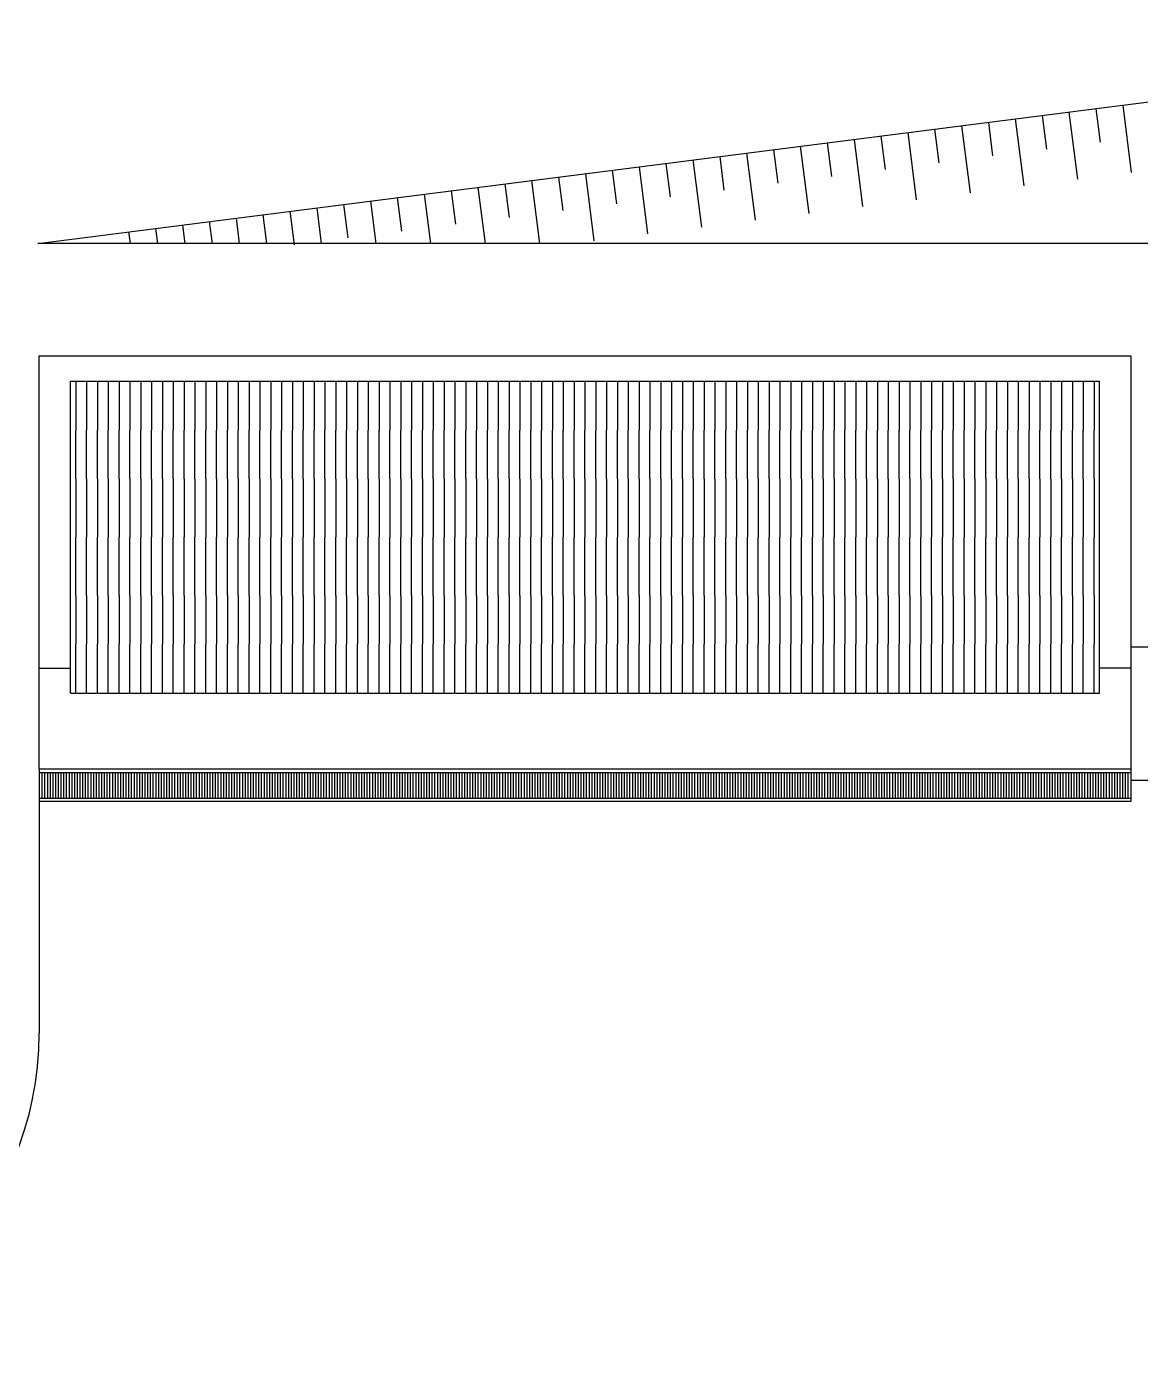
# Model space of a CAD drawing. Header units: millimetres. Extents: x 1887 to 2405, y 1100 to 1335.
# Drawn here: x 2020.23 to 2040.79, y 1186.24 to 1210.81 of the extents above; entities that cross this region are included whole.
import ezdxf

# ---------------------------------------------------------------- set-up
doc = ezdxf.new("R2010")
doc.units = ezdxf.units.MM
for name, color, linetype in [('AR-CALÇADA', 1, 'Continuous'), ('AR-COB-V1', 2, 'Continuous'), ('AR-COB-V2', 2, 'Continuous'), ('AR-COB-V3', 2, 'Continuous'), ('AR-COB-V4', 2, 'Continuous'), ('AR-PIS', 1, 'Continuous'), ('AR-TALUDE', 1, 'Continuous')]:
    doc.layers.add(name, color=color, linetype=linetype)

# ---------------------------------------------------------------- blocks, each defined once
blk = doc.blocks.new('TALUDE')
at = {"layer": 'AR-TALUDE', "color": 1, "ltscale": 3}
for p, q in [((0, 0), (31.436, 4)), ((23.601, 0), (0, 0))]:
    blk.add_line(p, q, dxfattribs=at)
at = {"layer": 'AR-TALUDE', "color": 1}
for p, q in [((19.532, 2.485), (19.611, 1.867)), ((20.028, 2.548), (20.185, 1.311)), ((17.548, 2.233), (17.627, 1.614)), ((18.044, 2.296), (18.201, 1.059)), ((18.54, 2.359), (18.619, 1.74)), ((19.036, 2.422), (19.193, 1.185)), ((15.564, 1.98), (15.643, 1.362)), ((16.06, 2.044), (16.217, 0.806)), ((16.556, 2.107), (16.635, 1.488)), ((17.052, 2.17), (17.209, 0.932)), ((13.58, 1.728), (13.659, 1.109)), ((14.076, 1.791), (14.233, 0.554)), ((14.572, 1.854), (14.651, 1.236)), ((15.068, 1.917), (15.225, 0.68)), ((11.596, 1.475), (11.675, 0.857)), ((12.092, 1.539), (12.249, 0.301)), ((12.588, 1.602), (12.667, 0.983)), ((13.084, 1.665), (13.241, 0.428)), ((10.108, 1.286), (10.265, 0.049)), ((10.604, 1.349), (10.683, 0.731)), ((11.1, 1.412), (11.257, 0.175)), ((8.124, 1.034), (8.255, 0)), ((8.62, 1.097), (8.699, 0.478)), ((9.116, 1.16), (9.263, 0)), ((9.612, 1.223), (9.691, 0.604)), ((6.14, 0.781), (6.239, 0)), ((6.636, 0.844), (6.715, 0.226)), ((6.636, 0.844), (6.715, 0.226)), ((7.132, 0.907), (7.247, 0)), ((7.628, 0.971), (7.707, 0.352)), ((4.156, 0.529), (4.223, 0)), ((4.652, 0.592), (4.731, -0.027)), ((5.148, 0.655), (5.231, 0)), ((5.644, 0.718), (5.723, 0.1)), ((2.172, 0.276), (2.207, 0)), ((2.668, 0.339), (2.711, 0)), ((3.164, 0.403), (3.215, 0)), ((3.66, 0.466), (3.719, 0)), ((1.676, 0.213), (1.703, 0)), ((1.676, 0.213), (1.703, 0))]:
    blk.add_line(p, q, dxfattribs=at)

msp = doc.modelspace()

# ---------------------------------------------------------------- linework, layer by layer
at = {"layer": 'AR-CALÇADA'}
for p, q in [((2040.61, 1199.368), (2044.018, 1199.368)), ((2020.46, 1196.908), (2020.46, 1192.239)), ((2040.61, 1196.908), (2042.036, 1196.908))]:
    msp.add_line(p, q, dxfattribs=at)
msp.add_arc((2014.46, 1192.239), 6, 270, 0, dxfattribs=at)
at = {"layer": 'AR-COB-V1'}
for p, q in [((2021.035, 1204.271), (2040.035, 1204.271)), ((2021.035, 1198.516), (2040.035, 1198.516))]:
    msp.add_line(p, q, dxfattribs=at)
at = {"layer": 'AR-COB-V2'}
for p, q in [((2021.035, 1198.516), (2021.035, 1204.271)), ((2021.135, 1204.271), (2021.135, 1203.371)), ((2021.335, 1204.271), (2021.335, 1203.371)), ((2021.535, 1204.271), (2021.535, 1203.371)), ((2021.735, 1204.271), (2021.735, 1203.371)), ((2021.935, 1204.271), (2021.935, 1203.371)), ((2022.135, 1204.271), (2022.135, 1203.371)), ((2022.335, 1204.271), (2022.335, 1203.371)), ((2022.535, 1204.271), (2022.535, 1203.371)), ((2022.735, 1204.271), (2022.735, 1203.371)), ((2022.935, 1204.271), (2022.935, 1203.371)), ((2023.135, 1204.271), (2023.135, 1203.371)), ((2023.335, 1204.271), (2023.335, 1203.371)), ((2023.535, 1204.271), (2023.535, 1203.371)), ((2023.735, 1204.271), (2023.735, 1203.371)), ((2023.935, 1204.271), (2023.935, 1203.371)), ((2024.135, 1204.271), (2024.135, 1203.371)), ((2024.335, 1204.271), (2024.335, 1203.371)), ((2024.535, 1204.271), (2024.535, 1203.371)), ((2024.735, 1204.271), (2024.735, 1203.371)), ((2024.935, 1204.271), (2024.935, 1203.371)), ((2025.135, 1204.271), (2025.135, 1203.371)), ((2025.335, 1204.271), (2025.335, 1203.371)), ((2025.535, 1204.271), (2025.535, 1203.371)), ((2025.735, 1204.271), (2025.735, 1203.371)), ((2025.935, 1204.271), (2025.935, 1203.371)), ((2026.135, 1204.271), (2026.135, 1203.371)), ((2026.335, 1204.271), (2026.335, 1203.371)), ((2026.535, 1204.271), (2026.535, 1203.371)), ((2026.735, 1204.271), (2026.735, 1203.371)), ((2026.935, 1204.271), (2026.935, 1203.371)), ((2027.135, 1204.271), (2027.135, 1203.371)), ((2027.335, 1204.271), (2027.335, 1203.371)), ((2027.535, 1204.271), (2027.535, 1203.371)), ((2027.735, 1204.271), (2027.735, 1203.371)), ((2027.935, 1204.271), (2027.935, 1203.371)), ((2028.135, 1204.271), (2028.135, 1203.371)), ((2028.335, 1204.271), (2028.335, 1203.371)), ((2028.535, 1204.271), (2028.535, 1203.371)), ((2028.735, 1204.271), (2028.735, 1203.371)), ((2028.935, 1204.271), (2028.935, 1203.371)), ((2029.135, 1204.271), (2029.135, 1203.371)), ((2029.335, 1204.271), (2029.335, 1203.371)), ((2029.535, 1204.271), (2029.535, 1203.371)), ((2029.735, 1204.271), (2029.735, 1203.371)), ((2029.935, 1204.271), (2029.935, 1203.371)), ((2030.135, 1204.271), (2030.135, 1203.371)), ((2030.335, 1204.271), (2030.335, 1203.371)), ((2030.535, 1204.271), (2030.535, 1203.371)), ((2030.535, 1204.271), (2030.535, 1203.371)), ((2030.735, 1204.271), (2030.735, 1203.371)), ((2030.935, 1204.271), (2030.935, 1203.371)), ((2031.135, 1204.271), (2031.135, 1203.371)), ((2031.335, 1204.271), (2031.335, 1203.371)), ((2031.535, 1204.271), (2031.535, 1203.371)), ((2031.735, 1204.271), (2031.735, 1203.371)), ((2031.935, 1204.271), (2031.935, 1203.371)), ((2032.135, 1204.271), (2032.135, 1203.371)), ((2032.335, 1204.271), (2032.335, 1203.371)), ((2032.535, 1204.271), (2032.535, 1203.371)), ((2032.735, 1204.271), (2032.735, 1203.371)), ((2032.935, 1204.271), (2032.935, 1203.371)), ((2033.135, 1204.271), (2033.135, 1203.371)), ((2033.335, 1204.271), (2033.335, 1203.371)), ((2033.535, 1204.271), (2033.535, 1203.371)), ((2033.735, 1204.271), (2033.735, 1203.371)), ((2033.935, 1204.271), (2033.935, 1203.371)), ((2034.135, 1204.271), (2034.135, 1203.371)), ((2034.335, 1204.271), (2034.335, 1203.371)), ((2034.535, 1204.271), (2034.535, 1203.371)), ((2034.735, 1204.271), (2034.735, 1203.371)), ((2034.935, 1204.271), (2034.935, 1203.371)), ((2035.135, 1204.271), (2035.135, 1203.371)), ((2035.335, 1204.271), (2035.335, 1203.371)), ((2035.535, 1204.271), (2035.535, 1203.371)), ((2035.735, 1204.271), (2035.735, 1203.371)), ((2035.935, 1204.271), (2035.935, 1203.371)), ((2036.135, 1204.271), (2036.135, 1203.371)), ((2036.335, 1204.271), (2036.335, 1203.371)), ((2036.535, 1204.271), (2036.535, 1203.371)), ((2036.735, 1204.271), (2036.735, 1203.371)), ((2036.935, 1204.271), (2036.935, 1203.371)), ((2037.135, 1204.271), (2037.135, 1203.371)), ((2037.335, 1204.271), (2037.335, 1203.371)), ((2037.535, 1204.271), (2037.535, 1203.371)), ((2037.735, 1204.271), (2037.735, 1203.371)), ((2037.935, 1204.271), (2037.935, 1203.371)), ((2038.135, 1204.271), (2038.135, 1203.371)), ((2038.335, 1204.271), (2038.335, 1203.371)), ((2038.535, 1204.271), (2038.535, 1203.371)), ((2038.735, 1204.271), (2038.735, 1203.371)), ((2038.935, 1204.271), (2038.935, 1203.371)), ((2039.135, 1204.271), (2039.135, 1203.371)), ((2039.335, 1204.271), (2039.335, 1203.371)), ((2039.535, 1204.271), (2039.535, 1203.371)), ((2039.735, 1204.271), (2039.735, 1203.371)), ((2039.935, 1204.271), (2039.935, 1203.371)), ((2040.035, 1198.516), (2040.035, 1204.271)), ((2021.135, 1198.516), (2021.135, 1199.416)), ((2021.335, 1198.516), (2021.335, 1199.416)), ((2021.535, 1198.516), (2021.535, 1199.416)), ((2021.735, 1198.516), (2021.735, 1199.416)), ((2021.935, 1198.516), (2021.935, 1199.416)), ((2022.135, 1198.516), (2022.135, 1199.416)), ((2022.335, 1198.516), (2022.335, 1199.416)), ((2022.535, 1198.516), (2022.535, 1199.416)), ((2022.735, 1198.516), (2022.735, 1199.416)), ((2022.935, 1198.516), (2022.935, 1199.416)), ((2023.135, 1198.516), (2023.135, 1199.416)), ((2023.335, 1198.516), (2023.335, 1199.416)), ((2023.535, 1198.516), (2023.535, 1199.416)), ((2023.735, 1198.516), (2023.735, 1199.416)), ((2023.935, 1198.516), (2023.935, 1199.416)), ((2024.135, 1198.516), (2024.135, 1199.416)), ((2024.335, 1198.516), (2024.335, 1199.416)), ((2024.535, 1198.516), (2024.535, 1199.416)), ((2024.735, 1198.516), (2024.735, 1199.416)), ((2024.935, 1198.516), (2024.935, 1199.416)), ((2025.135, 1198.516), (2025.135, 1199.416)), ((2025.335, 1198.516), (2025.335, 1199.416)), ((2025.535, 1198.516), (2025.535, 1199.416)), ((2025.735, 1198.516), (2025.735, 1199.416)), ((2025.935, 1198.516), (2025.935, 1199.416)), ((2026.135, 1198.516), (2026.135, 1199.416)), ((2026.335, 1198.516), (2026.335, 1199.416)), ((2026.535, 1198.516), (2026.535, 1199.416)), ((2026.735, 1198.516), (2026.735, 1199.416)), ((2026.935, 1198.516), (2026.935, 1199.416)), ((2027.135, 1198.516), (2027.135, 1199.416)), ((2027.335, 1198.516), (2027.335, 1199.416)), ((2027.535, 1198.516), (2027.535, 1199.416)), ((2027.735, 1198.516), (2027.735, 1199.416)), ((2027.935, 1198.516), (2027.935, 1199.416)), ((2028.135, 1198.516), (2028.135, 1199.416)), ((2028.335, 1198.516), (2028.335, 1199.416)), ((2028.535, 1198.516), (2028.535, 1199.416)), ((2028.735, 1198.516), (2028.735, 1199.416)), ((2028.935, 1198.516), (2028.935, 1199.416)), ((2029.135, 1198.516), (2029.135, 1199.416)), ((2029.335, 1198.516), (2029.335, 1199.416)), ((2029.535, 1198.516), (2029.535, 1199.416)), ((2029.735, 1198.516), (2029.735, 1199.416)), ((2029.935, 1198.516), (2029.935, 1199.416)), ((2030.135, 1198.516), (2030.135, 1199.416)), ((2030.335, 1198.516), (2030.335, 1199.416)), ((2030.535, 1198.516), (2030.535, 1199.416)), ((2030.535, 1198.516), (2030.535, 1199.416)), ((2030.735, 1198.516), (2030.735, 1199.416)), ((2030.935, 1198.516), (2030.935, 1199.416)), ((2031.135, 1198.516), (2031.135, 1199.416)), ((2031.335, 1198.516), (2031.335, 1199.416)), ((2031.535, 1198.516), (2031.535, 1199.416)), ((2031.735, 1198.516), (2031.735, 1199.416)), ((2031.935, 1198.516), (2031.935, 1199.416)), ((2032.135, 1198.516), (2032.135, 1199.416)), ((2032.335, 1198.516), (2032.335, 1199.416)), ((2032.535, 1198.516), (2032.535, 1199.416)), ((2032.735, 1198.516), (2032.735, 1199.416)), ((2032.935, 1198.516), (2032.935, 1199.416)), ((2033.135, 1198.516), (2033.135, 1199.416)), ((2033.335, 1198.516), (2033.335, 1199.416)), ((2033.535, 1198.516), (2033.535, 1199.416)), ((2033.735, 1198.516), (2033.735, 1199.416)), ((2033.935, 1198.516), (2033.935, 1199.416)), ((2034.135, 1198.516), (2034.135, 1199.416)), ((2034.335, 1198.516), (2034.335, 1199.416)), ((2034.535, 1198.516), (2034.535, 1199.416)), ((2034.735, 1198.516), (2034.735, 1199.416)), ((2034.935, 1198.516), (2034.935, 1199.416)), ((2035.135, 1198.516), (2035.135, 1199.416)), ((2035.335, 1198.516), (2035.335, 1199.416)), ((2035.535, 1198.516), (2035.535, 1199.416)), ((2035.735, 1198.516), (2035.735, 1199.416)), ((2035.935, 1198.516), (2035.935, 1199.416)), ((2036.135, 1198.516), (2036.135, 1199.416)), ((2036.335, 1198.516), (2036.335, 1199.416)), ((2036.535, 1198.516), (2036.535, 1199.416)), ((2036.735, 1198.516), (2036.735, 1199.416)), ((2036.935, 1198.516), (2036.935, 1199.416)), ((2037.135, 1198.516), (2037.135, 1199.416)), ((2037.335, 1198.516), (2037.335, 1199.416)), ((2037.535, 1198.516), (2037.535, 1199.416)), ((2037.735, 1198.516), (2037.735, 1199.416)), ((2037.935, 1198.516), (2037.935, 1199.416)), ((2038.135, 1198.516), (2038.135, 1199.416)), ((2038.335, 1198.516), (2038.335, 1199.416)), ((2038.535, 1198.516), (2038.535, 1199.416)), ((2038.735, 1198.516), (2038.735, 1199.416)), ((2038.935, 1198.516), (2038.935, 1199.416)), ((2039.135, 1198.516), (2039.135, 1199.416)), ((2039.335, 1198.516), (2039.335, 1199.416)), ((2039.535, 1198.516), (2039.535, 1199.416)), ((2039.735, 1198.516), (2039.735, 1199.416)), ((2039.935, 1198.516), (2039.935, 1199.416))]:
    msp.add_line(p, q, dxfattribs=at)
at = {"layer": 'AR-COB-V3'}
for p, q in [((2021.135, 1202.471), (2021.135, 1203.371)), ((2021.335, 1202.471), (2021.335, 1203.371)), ((2021.535, 1202.471), (2021.535, 1203.371)), ((2021.735, 1202.471), (2021.735, 1203.371)), ((2021.935, 1202.471), (2021.935, 1203.371)), ((2022.135, 1202.471), (2022.135, 1203.371)), ((2022.335, 1202.471), (2022.335, 1203.371)), ((2022.535, 1202.471), (2022.535, 1203.371)), ((2022.735, 1202.471), (2022.735, 1203.371)), ((2022.935, 1202.471), (2022.935, 1203.371)), ((2023.135, 1202.471), (2023.135, 1203.371)), ((2023.335, 1202.471), (2023.335, 1203.371)), ((2023.535, 1202.471), (2023.535, 1203.371)), ((2023.735, 1202.471), (2023.735, 1203.371)), ((2023.935, 1202.471), (2023.935, 1203.371)), ((2024.135, 1202.471), (2024.135, 1203.371)), ((2024.335, 1202.471), (2024.335, 1203.371)), ((2024.535, 1202.471), (2024.535, 1203.371)), ((2024.735, 1202.471), (2024.735, 1203.371)), ((2024.935, 1202.471), (2024.935, 1203.371)), ((2025.135, 1202.471), (2025.135, 1203.371)), ((2025.335, 1202.471), (2025.335, 1203.371)), ((2025.535, 1202.471), (2025.535, 1203.371)), ((2025.735, 1202.471), (2025.735, 1203.371)), ((2025.935, 1202.471), (2025.935, 1203.371)), ((2026.135, 1202.471), (2026.135, 1203.371)), ((2026.335, 1202.471), (2026.335, 1203.371)), ((2026.535, 1202.471), (2026.535, 1203.371)), ((2026.735, 1202.471), (2026.735, 1203.371)), ((2026.935, 1202.471), (2026.935, 1203.371)), ((2027.135, 1202.471), (2027.135, 1203.371)), ((2027.335, 1202.471), (2027.335, 1203.371)), ((2027.535, 1202.471), (2027.535, 1203.371)), ((2027.735, 1202.471), (2027.735, 1203.371)), ((2027.935, 1202.471), (2027.935, 1203.371)), ((2028.135, 1202.471), (2028.135, 1203.371)), ((2028.335, 1202.471), (2028.335, 1203.371)), ((2028.535, 1202.471), (2028.535, 1203.371)), ((2028.735, 1202.471), (2028.735, 1203.371)), ((2028.935, 1202.471), (2028.935, 1203.371)), ((2029.135, 1202.471), (2029.135, 1203.371)), ((2029.335, 1202.471), (2029.335, 1203.371)), ((2029.535, 1202.471), (2029.535, 1203.371)), ((2029.735, 1202.471), (2029.735, 1203.371)), ((2029.935, 1202.471), (2029.935, 1203.371)), ((2030.135, 1202.471), (2030.135, 1203.371)), ((2030.335, 1202.471), (2030.335, 1203.371)), ((2030.535, 1202.471), (2030.535, 1203.371)), ((2030.535, 1202.471), (2030.535, 1203.371)), ((2030.735, 1202.471), (2030.735, 1203.371)), ((2030.935, 1202.471), (2030.935, 1203.371)), ((2031.135, 1202.471), (2031.135, 1203.371)), ((2031.335, 1202.471), (2031.335, 1203.371)), ((2031.535, 1202.471), (2031.535, 1203.371)), ((2031.735, 1202.471), (2031.735, 1203.371)), ((2031.935, 1202.471), (2031.935, 1203.371)), ((2032.135, 1202.471), (2032.135, 1203.371)), ((2032.335, 1202.471), (2032.335, 1203.371)), ((2032.535, 1202.471), (2032.535, 1203.371)), ((2032.735, 1202.471), (2032.735, 1203.371)), ((2032.935, 1202.471), (2032.935, 1203.371)), ((2033.135, 1202.471), (2033.135, 1203.371)), ((2033.335, 1202.471), (2033.335, 1203.371)), ((2033.535, 1202.471), (2033.535, 1203.371)), ((2033.735, 1202.471), (2033.735, 1203.371)), ((2033.935, 1202.471), (2033.935, 1203.371)), ((2034.135, 1202.471), (2034.135, 1203.371)), ((2034.335, 1202.471), (2034.335, 1203.371)), ((2034.535, 1202.471), (2034.535, 1203.371)), ((2034.735, 1202.471), (2034.735, 1203.371)), ((2034.935, 1202.471), (2034.935, 1203.371)), ((2035.135, 1202.471), (2035.135, 1203.371)), ((2035.335, 1202.471), (2035.335, 1203.371)), ((2035.535, 1202.471), (2035.535, 1203.371)), ((2035.735, 1202.471), (2035.735, 1203.371)), ((2035.935, 1202.471), (2035.935, 1203.371)), ((2036.135, 1202.471), (2036.135, 1203.371)), ((2036.335, 1202.471), (2036.335, 1203.371)), ((2036.535, 1202.471), (2036.535, 1203.371)), ((2036.735, 1202.471), (2036.735, 1203.371)), ((2036.935, 1202.471), (2036.935, 1203.371)), ((2037.135, 1202.471), (2037.135, 1203.371)), ((2037.335, 1202.471), (2037.335, 1203.371)), ((2037.535, 1202.471), (2037.535, 1203.371)), ((2037.735, 1202.471), (2037.735, 1203.371)), ((2037.935, 1202.471), (2037.935, 1203.371)), ((2038.135, 1202.471), (2038.135, 1203.371)), ((2038.335, 1202.471), (2038.335, 1203.371)), ((2038.535, 1202.471), (2038.535, 1203.371)), ((2038.735, 1202.471), (2038.735, 1203.371)), ((2038.935, 1202.471), (2038.935, 1203.371)), ((2039.135, 1202.471), (2039.135, 1203.371)), ((2039.335, 1202.471), (2039.335, 1203.371)), ((2039.535, 1202.471), (2039.535, 1203.371)), ((2039.735, 1202.471), (2039.735, 1203.371)), ((2039.935, 1202.471), (2039.935, 1203.371)), ((2021.135, 1200.316), (2021.135, 1199.416)), ((2021.335, 1200.316), (2021.335, 1199.416)), ((2021.535, 1200.316), (2021.535, 1199.416)), ((2021.735, 1200.316), (2021.735, 1199.416)), ((2021.935, 1200.316), (2021.935, 1199.416)), ((2022.135, 1200.316), (2022.135, 1199.416)), ((2022.335, 1200.316), (2022.335, 1199.416)), ((2022.535, 1200.316), (2022.535, 1199.416)), ((2022.735, 1200.316), (2022.735, 1199.416)), ((2022.935, 1200.316), (2022.935, 1199.416)), ((2023.135, 1200.316), (2023.135, 1199.416)), ((2023.335, 1200.316), (2023.335, 1199.416)), ((2023.535, 1200.316), (2023.535, 1199.416)), ((2023.735, 1200.316), (2023.735, 1199.416)), ((2023.935, 1200.316), (2023.935, 1199.416)), ((2024.135, 1200.316), (2024.135, 1199.416)), ((2024.335, 1200.316), (2024.335, 1199.416)), ((2024.535, 1200.316), (2024.535, 1199.416)), ((2024.735, 1200.316), (2024.735, 1199.416)), ((2024.935, 1200.316), (2024.935, 1199.416)), ((2025.135, 1200.316), (2025.135, 1199.416)), ((2025.335, 1200.316), (2025.335, 1199.416)), ((2025.535, 1200.316), (2025.535, 1199.416)), ((2025.735, 1200.316), (2025.735, 1199.416)), ((2025.935, 1200.316), (2025.935, 1199.416)), ((2026.135, 1200.316), (2026.135, 1199.416)), ((2026.335, 1200.316), (2026.335, 1199.416)), ((2026.535, 1200.316), (2026.535, 1199.416)), ((2026.735, 1200.316), (2026.735, 1199.416)), ((2026.935, 1200.316), (2026.935, 1199.416)), ((2027.135, 1200.316), (2027.135, 1199.416)), ((2027.335, 1200.316), (2027.335, 1199.416)), ((2027.535, 1200.316), (2027.535, 1199.416)), ((2027.735, 1200.316), (2027.735, 1199.416)), ((2027.935, 1200.316), (2027.935, 1199.416)), ((2028.135, 1200.316), (2028.135, 1199.416)), ((2028.335, 1200.316), (2028.335, 1199.416)), ((2028.535, 1200.316), (2028.535, 1199.416)), ((2028.735, 1200.316), (2028.735, 1199.416)), ((2028.935, 1200.316), (2028.935, 1199.416)), ((2029.135, 1200.316), (2029.135, 1199.416)), ((2029.335, 1200.316), (2029.335, 1199.416)), ((2029.535, 1200.316), (2029.535, 1199.416)), ((2029.735, 1200.316), (2029.735, 1199.416)), ((2029.935, 1200.316), (2029.935, 1199.416)), ((2030.135, 1200.316), (2030.135, 1199.416)), ((2030.335, 1200.316), (2030.335, 1199.416)), ((2030.535, 1200.316), (2030.535, 1199.416)), ((2030.535, 1200.316), (2030.535, 1199.416)), ((2030.735, 1200.316), (2030.735, 1199.416)), ((2030.935, 1200.316), (2030.935, 1199.416)), ((2031.135, 1200.316), (2031.135, 1199.416)), ((2031.335, 1200.316), (2031.335, 1199.416)), ((2031.535, 1200.316), (2031.535, 1199.416)), ((2031.735, 1200.316), (2031.735, 1199.416)), ((2031.935, 1200.316), (2031.935, 1199.416)), ((2032.135, 1200.316), (2032.135, 1199.416)), ((2032.335, 1200.316), (2032.335, 1199.416)), ((2032.535, 1200.316), (2032.535, 1199.416)), ((2032.735, 1200.316), (2032.735, 1199.416)), ((2032.935, 1200.316), (2032.935, 1199.416)), ((2033.135, 1200.316), (2033.135, 1199.416)), ((2033.335, 1200.316), (2033.335, 1199.416)), ((2033.535, 1200.316), (2033.535, 1199.416)), ((2033.735, 1200.316), (2033.735, 1199.416)), ((2033.935, 1200.316), (2033.935, 1199.416)), ((2034.135, 1200.316), (2034.135, 1199.416)), ((2034.335, 1200.316), (2034.335, 1199.416)), ((2034.535, 1200.316), (2034.535, 1199.416)), ((2034.735, 1200.316), (2034.735, 1199.416)), ((2034.935, 1200.316), (2034.935, 1199.416)), ((2035.135, 1200.316), (2035.135, 1199.416)), ((2035.335, 1200.316), (2035.335, 1199.416)), ((2035.535, 1200.316), (2035.535, 1199.416)), ((2035.735, 1200.316), (2035.735, 1199.416)), ((2035.935, 1200.316), (2035.935, 1199.416)), ((2036.135, 1200.316), (2036.135, 1199.416)), ((2036.335, 1200.316), (2036.335, 1199.416)), ((2036.535, 1200.316), (2036.535, 1199.416)), ((2036.735, 1200.316), (2036.735, 1199.416)), ((2036.935, 1200.316), (2036.935, 1199.416)), ((2037.135, 1200.316), (2037.135, 1199.416)), ((2037.335, 1200.316), (2037.335, 1199.416)), ((2037.535, 1200.316), (2037.535, 1199.416)), ((2037.735, 1200.316), (2037.735, 1199.416)), ((2037.935, 1200.316), (2037.935, 1199.416)), ((2038.135, 1200.316), (2038.135, 1199.416)), ((2038.335, 1200.316), (2038.335, 1199.416)), ((2038.535, 1200.316), (2038.535, 1199.416)), ((2038.735, 1200.316), (2038.735, 1199.416)), ((2038.935, 1200.316), (2038.935, 1199.416)), ((2039.135, 1200.316), (2039.135, 1199.416)), ((2039.335, 1200.316), (2039.335, 1199.416)), ((2039.535, 1200.316), (2039.535, 1199.416)), ((2039.735, 1200.316), (2039.735, 1199.416)), ((2039.935, 1200.316), (2039.935, 1199.416))]:
    msp.add_line(p, q, dxfattribs=at)
at = {"layer": 'AR-COB-V4'}
for p, q in [((2021.135, 1202.471), (2021.135, 1201.393)), ((2021.335, 1202.471), (2021.335, 1201.393)), ((2021.535, 1202.471), (2021.535, 1201.393)), ((2021.735, 1202.471), (2021.735, 1201.393)), ((2021.935, 1202.471), (2021.935, 1201.393)), ((2022.135, 1202.471), (2022.135, 1201.393)), ((2022.335, 1202.471), (2022.335, 1201.393)), ((2022.535, 1202.471), (2022.535, 1201.393)), ((2022.735, 1202.471), (2022.735, 1201.393)), ((2022.935, 1202.471), (2022.935, 1201.393)), ((2023.135, 1202.471), (2023.135, 1201.393)), ((2023.335, 1202.471), (2023.335, 1201.393)), ((2023.535, 1202.471), (2023.535, 1201.393)), ((2023.735, 1202.471), (2023.735, 1201.393)), ((2023.935, 1202.471), (2023.935, 1201.393)), ((2024.135, 1202.471), (2024.135, 1201.393)), ((2024.335, 1202.471), (2024.335, 1201.393)), ((2024.535, 1202.471), (2024.535, 1201.393)), ((2024.735, 1202.471), (2024.735, 1201.393)), ((2024.935, 1202.471), (2024.935, 1201.393)), ((2025.135, 1202.471), (2025.135, 1201.393)), ((2025.335, 1202.471), (2025.335, 1201.393)), ((2025.535, 1202.471), (2025.535, 1201.393)), ((2025.735, 1202.471), (2025.735, 1201.393)), ((2025.935, 1202.471), (2025.935, 1201.393)), ((2026.135, 1202.471), (2026.135, 1201.393)), ((2026.335, 1202.471), (2026.335, 1201.393)), ((2026.535, 1202.471), (2026.535, 1201.393)), ((2026.735, 1202.471), (2026.735, 1201.393)), ((2026.935, 1202.471), (2026.935, 1201.393)), ((2027.135, 1202.471), (2027.135, 1201.393)), ((2027.335, 1202.471), (2027.335, 1201.393)), ((2027.535, 1202.471), (2027.535, 1201.393)), ((2027.735, 1202.471), (2027.735, 1201.393)), ((2027.935, 1202.471), (2027.935, 1201.393)), ((2028.135, 1202.471), (2028.135, 1201.393)), ((2028.335, 1202.471), (2028.335, 1201.393)), ((2028.535, 1202.471), (2028.535, 1201.393)), ((2028.735, 1202.471), (2028.735, 1201.393)), ((2028.935, 1202.471), (2028.935, 1201.393)), ((2029.135, 1202.471), (2029.135, 1201.393)), ((2029.335, 1202.471), (2029.335, 1201.393)), ((2029.535, 1202.471), (2029.535, 1201.393)), ((2029.735, 1202.471), (2029.735, 1201.393)), ((2029.935, 1202.471), (2029.935, 1201.393)), ((2030.135, 1202.471), (2030.135, 1201.393)), ((2030.335, 1202.471), (2030.335, 1201.393)), ((2030.535, 1202.471), (2030.535, 1201.393)), ((2030.535, 1202.471), (2030.535, 1201.393)), ((2030.735, 1202.471), (2030.735, 1201.393)), ((2030.935, 1202.471), (2030.935, 1201.393)), ((2031.135, 1202.471), (2031.135, 1201.393)), ((2031.335, 1202.471), (2031.335, 1201.393)), ((2031.535, 1202.471), (2031.535, 1201.393)), ((2031.735, 1202.471), (2031.735, 1201.393)), ((2031.935, 1202.471), (2031.935, 1201.393)), ((2032.135, 1202.471), (2032.135, 1201.393)), ((2032.335, 1202.471), (2032.335, 1201.393)), ((2032.535, 1202.471), (2032.535, 1201.393)), ((2032.735, 1202.471), (2032.735, 1201.393)), ((2032.935, 1202.471), (2032.935, 1201.393)), ((2033.135, 1202.471), (2033.135, 1201.393)), ((2033.335, 1202.471), (2033.335, 1201.393)), ((2033.535, 1202.471), (2033.535, 1201.393)), ((2033.735, 1202.471), (2033.735, 1201.393)), ((2033.935, 1202.471), (2033.935, 1201.393)), ((2034.135, 1202.471), (2034.135, 1201.393)), ((2034.335, 1202.471), (2034.335, 1201.393)), ((2034.535, 1202.471), (2034.535, 1201.393)), ((2034.735, 1202.471), (2034.735, 1201.393)), ((2034.935, 1202.471), (2034.935, 1201.393)), ((2035.135, 1202.471), (2035.135, 1201.393)), ((2035.335, 1202.471), (2035.335, 1201.393)), ((2035.535, 1202.471), (2035.535, 1201.393)), ((2035.735, 1202.471), (2035.735, 1201.393)), ((2035.935, 1202.471), (2035.935, 1201.393)), ((2036.135, 1202.471), (2036.135, 1201.393)), ((2036.335, 1202.471), (2036.335, 1201.393)), ((2036.535, 1202.471), (2036.535, 1201.393)), ((2036.735, 1202.471), (2036.735, 1201.393)), ((2036.935, 1202.471), (2036.935, 1201.393)), ((2037.135, 1202.471), (2037.135, 1201.393)), ((2037.335, 1202.471), (2037.335, 1201.393)), ((2037.535, 1202.471), (2037.535, 1201.393)), ((2037.735, 1202.471), (2037.735, 1201.393)), ((2037.935, 1202.471), (2037.935, 1201.393)), ((2038.135, 1202.471), (2038.135, 1201.393)), ((2038.335, 1202.471), (2038.335, 1201.393)), ((2038.535, 1202.471), (2038.535, 1201.393)), ((2038.735, 1202.471), (2038.735, 1201.393)), ((2038.935, 1202.471), (2038.935, 1201.393)), ((2039.135, 1202.471), (2039.135, 1201.393)), ((2039.335, 1202.471), (2039.335, 1201.393)), ((2039.535, 1202.471), (2039.535, 1201.393)), ((2039.735, 1202.471), (2039.735, 1201.393)), ((2039.935, 1202.471), (2039.935, 1201.393)), ((2021.135, 1200.316), (2021.135, 1201.393)), ((2021.335, 1200.316), (2021.335, 1201.393)), ((2021.535, 1200.316), (2021.535, 1201.393)), ((2021.735, 1200.316), (2021.735, 1201.393)), ((2021.935, 1200.316), (2021.935, 1201.393)), ((2022.135, 1200.316), (2022.135, 1201.393)), ((2022.335, 1200.316), (2022.335, 1201.393)), ((2022.535, 1200.316), (2022.535, 1201.393)), ((2022.735, 1200.316), (2022.735, 1201.393)), ((2022.935, 1200.316), (2022.935, 1201.393)), ((2023.135, 1200.316), (2023.135, 1201.393)), ((2023.335, 1200.316), (2023.335, 1201.393)), ((2023.535, 1200.316), (2023.535, 1201.393)), ((2023.735, 1200.316), (2023.735, 1201.393)), ((2023.935, 1200.316), (2023.935, 1201.393)), ((2024.135, 1200.316), (2024.135, 1201.393)), ((2024.335, 1200.316), (2024.335, 1201.393)), ((2024.535, 1200.316), (2024.535, 1201.393)), ((2024.735, 1200.316), (2024.735, 1201.393)), ((2024.935, 1200.316), (2024.935, 1201.393)), ((2025.135, 1200.316), (2025.135, 1201.393)), ((2025.335, 1200.316), (2025.335, 1201.393)), ((2025.535, 1200.316), (2025.535, 1201.393)), ((2025.735, 1200.316), (2025.735, 1201.393)), ((2025.935, 1200.316), (2025.935, 1201.393)), ((2026.135, 1200.316), (2026.135, 1201.393)), ((2026.335, 1200.316), (2026.335, 1201.393)), ((2026.535, 1200.316), (2026.535, 1201.393)), ((2026.735, 1200.316), (2026.735, 1201.393)), ((2026.935, 1200.316), (2026.935, 1201.393)), ((2027.135, 1200.316), (2027.135, 1201.393)), ((2027.335, 1200.316), (2027.335, 1201.393)), ((2027.535, 1200.316), (2027.535, 1201.393)), ((2027.735, 1200.316), (2027.735, 1201.393)), ((2027.935, 1200.316), (2027.935, 1201.393)), ((2028.135, 1200.316), (2028.135, 1201.393)), ((2028.335, 1200.316), (2028.335, 1201.393)), ((2028.535, 1200.316), (2028.535, 1201.393)), ((2028.735, 1200.316), (2028.735, 1201.393)), ((2028.935, 1200.316), (2028.935, 1201.393)), ((2029.135, 1200.316), (2029.135, 1201.393)), ((2029.335, 1200.316), (2029.335, 1201.393)), ((2029.535, 1200.316), (2029.535, 1201.393)), ((2029.735, 1200.316), (2029.735, 1201.393)), ((2029.935, 1200.316), (2029.935, 1201.393)), ((2030.135, 1200.316), (2030.135, 1201.393)), ((2030.335, 1200.316), (2030.335, 1201.393)), ((2030.535, 1200.316), (2030.535, 1201.393)), ((2030.535, 1200.316), (2030.535, 1201.393)), ((2030.735, 1200.316), (2030.735, 1201.393)), ((2030.935, 1200.316), (2030.935, 1201.393)), ((2031.135, 1200.316), (2031.135, 1201.393)), ((2031.335, 1200.316), (2031.335, 1201.393)), ((2031.535, 1200.316), (2031.535, 1201.393)), ((2031.735, 1200.316), (2031.735, 1201.393)), ((2031.935, 1200.316), (2031.935, 1201.393)), ((2032.135, 1200.316), (2032.135, 1201.393)), ((2032.335, 1200.316), (2032.335, 1201.393)), ((2032.535, 1200.316), (2032.535, 1201.393)), ((2032.735, 1200.316), (2032.735, 1201.393)), ((2032.935, 1200.316), (2032.935, 1201.393)), ((2033.135, 1200.316), (2033.135, 1201.393)), ((2033.335, 1200.316), (2033.335, 1201.393)), ((2033.535, 1200.316), (2033.535, 1201.393)), ((2033.735, 1200.316), (2033.735, 1201.393)), ((2033.935, 1200.316), (2033.935, 1201.393)), ((2034.135, 1200.316), (2034.135, 1201.393)), ((2034.335, 1200.316), (2034.335, 1201.393)), ((2034.535, 1200.316), (2034.535, 1201.393)), ((2034.735, 1200.316), (2034.735, 1201.393)), ((2034.935, 1200.316), (2034.935, 1201.393)), ((2035.135, 1200.316), (2035.135, 1201.393)), ((2035.335, 1200.316), (2035.335, 1201.393)), ((2035.535, 1200.316), (2035.535, 1201.393)), ((2035.735, 1200.316), (2035.735, 1201.393)), ((2035.935, 1200.316), (2035.935, 1201.393)), ((2036.135, 1200.316), (2036.135, 1201.393)), ((2036.335, 1200.316), (2036.335, 1201.393)), ((2036.535, 1200.316), (2036.535, 1201.393)), ((2036.735, 1200.316), (2036.735, 1201.393)), ((2036.935, 1200.316), (2036.935, 1201.393)), ((2037.135, 1200.316), (2037.135, 1201.393)), ((2037.335, 1200.316), (2037.335, 1201.393)), ((2037.535, 1200.316), (2037.535, 1201.393)), ((2037.735, 1200.316), (2037.735, 1201.393)), ((2037.935, 1200.316), (2037.935, 1201.393)), ((2038.135, 1200.316), (2038.135, 1201.393)), ((2038.335, 1200.316), (2038.335, 1201.393)), ((2038.535, 1200.316), (2038.535, 1201.393)), ((2038.735, 1200.316), (2038.735, 1201.393)), ((2038.935, 1200.316), (2038.935, 1201.393)), ((2039.135, 1200.316), (2039.135, 1201.393)), ((2039.335, 1200.316), (2039.335, 1201.393)), ((2039.535, 1200.316), (2039.535, 1201.393)), ((2039.735, 1200.316), (2039.735, 1201.393)), ((2039.935, 1200.316), (2039.935, 1201.393))]:
    msp.add_line(p, q, dxfattribs=at)
at = {"layer": 'AR-PIS', "linetype": 'Continuous'}
for p, q in [((2020.46, 1204.738), (2040.61, 1204.738)), ((2020.46, 1197.113), (2020.46, 1204.738)), ((2040.61, 1204.738), (2040.61, 1197.051)), ((2020.46, 1198.973), (2021.035, 1198.973)), ((2040.61, 1198.973), (2040.035, 1198.973)), ((2040.61, 1197.113), (2020.46, 1197.113)), ((2020.46, 1197.113), (2020.46, 1197.051)), ((2020.46, 1197.051), (2040.61, 1197.051)), ((2020.46, 1197.051), (2020.46, 1196.575)), ((2020.46, 1197.051), (2020.46, 1196.575)), ((2020.51, 1197.051), (2020.51, 1196.575)), ((2020.56, 1197.051), (2020.56, 1196.575)), ((2020.61, 1197.051), (2020.61, 1196.575)), ((2020.66, 1197.051), (2020.66, 1196.575)), ((2020.71, 1197.051), (2020.71, 1196.575)), ((2020.76, 1197.051), (2020.76, 1196.575)), ((2020.81, 1197.051), (2020.81, 1196.575)), ((2020.86, 1197.051), (2020.86, 1196.575)), ((2020.91, 1197.051), (2020.91, 1196.575)), ((2020.96, 1197.051), (2020.96, 1196.575)), ((2021.01, 1197.051), (2021.01, 1196.575)), ((2021.06, 1197.051), (2021.06, 1196.575)), ((2021.11, 1197.051), (2021.11, 1196.575)), ((2021.16, 1197.051), (2021.16, 1196.575)), ((2021.21, 1197.051), (2021.21, 1196.575)), ((2021.26, 1197.051), (2021.26, 1196.575)), ((2021.31, 1197.051), (2021.31, 1196.575)), ((2021.36, 1197.051), (2021.36, 1196.575)), ((2021.41, 1197.051), (2021.41, 1196.575)), ((2021.46, 1197.051), (2021.46, 1196.575)), ((2021.51, 1197.051), (2021.51, 1196.575)), ((2021.56, 1197.051), (2021.56, 1196.575)), ((2021.61, 1197.051), (2021.61, 1196.575)), ((2021.66, 1197.051), (2021.66, 1196.575)), ((2021.71, 1197.051), (2021.71, 1196.575)), ((2021.76, 1197.051), (2021.76, 1196.575)), ((2021.81, 1197.051), (2021.81, 1196.575)), ((2021.86, 1197.051), (2021.86, 1196.575)), ((2021.91, 1197.051), (2021.91, 1196.575)), ((2021.96, 1197.051), (2021.96, 1196.575)), ((2022.01, 1197.051), (2022.01, 1196.575)), ((2022.06, 1197.051), (2022.06, 1196.575)), ((2022.11, 1197.051), (2022.11, 1196.575)), ((2022.16, 1197.051), (2022.16, 1196.575)), ((2022.21, 1197.051), (2022.21, 1196.575)), ((2022.26, 1197.051), (2022.26, 1196.575)), ((2022.31, 1197.051), (2022.31, 1196.575)), ((2022.36, 1197.051), (2022.36, 1196.575)), ((2022.41, 1197.051), (2022.41, 1196.575)), ((2022.46, 1197.051), (2022.46, 1196.575)), ((2022.51, 1197.051), (2022.51, 1196.575)), ((2022.56, 1197.051), (2022.56, 1196.575)), ((2022.61, 1197.051), (2022.61, 1196.575)), ((2022.66, 1197.051), (2022.66, 1196.575)), ((2022.71, 1197.051), (2022.71, 1196.575)), ((2022.76, 1197.051), (2022.76, 1196.575)), ((2022.81, 1197.051), (2022.81, 1196.575)), ((2022.86, 1197.051), (2022.86, 1196.575)), ((2022.91, 1197.051), (2022.91, 1196.575)), ((2022.96, 1197.051), (2022.96, 1196.575)), ((2023.01, 1197.051), (2023.01, 1196.575)), ((2023.01, 1197.051), (2023.01, 1196.575)), ((2023.06, 1197.051), (2023.06, 1196.575)), ((2023.11, 1197.051), (2023.11, 1196.575)), ((2023.16, 1197.051), (2023.16, 1196.575)), ((2023.21, 1197.051), (2023.21, 1196.575)), ((2023.26, 1197.051), (2023.26, 1196.575)), ((2023.31, 1197.051), (2023.31, 1196.575)), ((2023.36, 1197.051), (2023.36, 1196.575)), ((2023.41, 1197.051), (2023.41, 1196.575)), ((2023.46, 1197.051), (2023.46, 1196.575)), ((2023.51, 1197.051), (2023.51, 1196.575)), ((2023.56, 1197.051), (2023.56, 1196.575)), ((2023.61, 1197.051), (2023.61, 1196.575)), ((2023.66, 1197.051), (2023.66, 1196.575)), ((2023.71, 1197.051), (2023.71, 1196.575)), ((2023.76, 1197.051), (2023.76, 1196.575)), ((2023.81, 1197.051), (2023.81, 1196.575)), ((2023.86, 1197.051), (2023.86, 1196.575)), ((2023.91, 1197.051), (2023.91, 1196.575)), ((2023.96, 1197.051), (2023.96, 1196.575)), ((2024.01, 1197.051), (2024.01, 1196.575)), ((2024.06, 1197.051), (2024.06, 1196.575)), ((2024.11, 1197.051), (2024.11, 1196.575)), ((2024.16, 1197.051), (2024.16, 1196.575)), ((2024.21, 1197.051), (2024.21, 1196.575)), ((2024.26, 1197.051), (2024.26, 1196.575)), ((2024.31, 1197.051), (2024.31, 1196.575)), ((2024.36, 1197.051), (2024.36, 1196.575)), ((2024.41, 1197.051), (2024.41, 1196.575)), ((2024.46, 1197.051), (2024.46, 1196.575)), ((2024.51, 1197.051), (2024.51, 1196.575)), ((2024.56, 1197.051), (2024.56, 1196.575)), ((2024.61, 1197.051), (2024.61, 1196.575)), ((2024.66, 1197.051), (2024.66, 1196.575)), ((2024.71, 1197.051), (2024.71, 1196.575)), ((2024.76, 1197.051), (2024.76, 1196.575)), ((2024.81, 1197.051), (2024.81, 1196.575)), ((2024.86, 1197.051), (2024.86, 1196.575)), ((2024.91, 1197.051), (2024.91, 1196.575)), ((2024.96, 1197.051), (2024.96, 1196.575)), ((2025.01, 1197.051), (2025.01, 1196.575)), ((2025.06, 1197.051), (2025.06, 1196.575)), ((2025.11, 1197.051), (2025.11, 1196.575)), ((2025.16, 1197.051), (2025.16, 1196.575)), ((2025.21, 1197.051), (2025.21, 1196.575)), ((2025.26, 1197.051), (2025.26, 1196.575)), ((2025.31, 1197.051), (2025.31, 1196.575)), ((2025.36, 1197.051), (2025.36, 1196.575)), ((2025.41, 1197.051), (2025.41, 1196.575)), ((2025.46, 1197.051), (2025.46, 1196.575)), ((2025.51, 1197.051), (2025.51, 1196.575)), ((2025.56, 1197.051), (2025.56, 1196.575)), ((2025.61, 1197.051), (2025.61, 1196.575)), ((2025.66, 1197.051), (2025.66, 1196.575)), ((2025.71, 1197.051), (2025.71, 1196.575)), ((2025.76, 1197.051), (2025.76, 1196.575)), ((2025.81, 1197.051), (2025.81, 1196.575)), ((2025.86, 1197.051), (2025.86, 1196.575)), ((2025.91, 1197.051), (2025.91, 1196.575)), ((2025.96, 1197.051), (2025.96, 1196.575)), ((2026.01, 1197.051), (2026.01, 1196.575)), ((2026.06, 1197.051), (2026.06, 1196.575)), ((2026.11, 1197.051), (2026.11, 1196.575)), ((2026.16, 1197.051), (2026.16, 1196.575)), ((2026.21, 1197.051), (2026.21, 1196.575)), ((2026.26, 1197.051), (2026.26, 1196.575)), ((2026.31, 1197.051), (2026.31, 1196.575)), ((2026.36, 1197.051), (2026.36, 1196.575)), ((2026.41, 1197.051), (2026.41, 1196.575)), ((2026.46, 1197.051), (2026.46, 1196.575)), ((2026.51, 1197.051), (2026.51, 1196.575)), ((2026.56, 1197.051), (2026.56, 1196.575)), ((2026.61, 1197.051), (2026.61, 1196.575)), ((2026.66, 1197.051), (2026.66, 1196.575)), ((2026.71, 1197.051), (2026.71, 1196.575)), ((2026.76, 1197.051), (2026.76, 1196.575)), ((2026.81, 1197.051), (2026.81, 1196.575)), ((2026.86, 1197.051), (2026.86, 1196.575)), ((2026.91, 1197.051), (2026.91, 1196.575)), ((2026.96, 1197.051), (2026.96, 1196.575)), ((2027.01, 1197.051), (2027.01, 1196.575)), ((2027.06, 1197.051), (2027.06, 1196.575)), ((2027.11, 1197.051), (2027.11, 1196.575)), ((2027.16, 1197.051), (2027.16, 1196.575)), ((2027.21, 1197.051), (2027.21, 1196.575)), ((2027.26, 1197.051), (2027.26, 1196.575)), ((2027.31, 1197.051), (2027.31, 1196.575)), ((2027.36, 1197.051), (2027.36, 1196.575)), ((2027.41, 1197.051), (2027.41, 1196.575)), ((2027.46, 1197.051), (2027.46, 1196.575)), ((2027.51, 1197.051), (2027.51, 1196.575)), ((2027.56, 1197.051), (2027.56, 1196.575)), ((2027.61, 1197.051), (2027.61, 1196.575)), ((2027.66, 1197.051), (2027.66, 1196.575)), ((2027.71, 1197.051), (2027.71, 1196.575)), ((2027.76, 1197.051), (2027.76, 1196.575)), ((2027.81, 1197.051), (2027.81, 1196.575)), ((2027.86, 1197.051), (2027.86, 1196.575)), ((2027.91, 1197.051), (2027.91, 1196.575)), ((2027.96, 1197.051), (2027.96, 1196.575)), ((2028.01, 1197.051), (2028.01, 1196.575)), ((2028.06, 1197.051), (2028.06, 1196.575)), ((2028.11, 1197.051), (2028.11, 1196.575)), ((2028.16, 1197.051), (2028.16, 1196.575)), ((2028.21, 1197.051), (2028.21, 1196.575)), ((2028.26, 1197.051), (2028.26, 1196.575)), ((2028.31, 1197.051), (2028.31, 1196.575)), ((2028.36, 1197.051), (2028.36, 1196.575)), ((2028.41, 1197.051), (2028.41, 1196.575)), ((2028.46, 1197.051), (2028.46, 1196.575)), ((2028.51, 1197.051), (2028.51, 1196.575)), ((2028.56, 1197.051), (2028.56, 1196.575)), ((2028.61, 1197.051), (2028.61, 1196.575)), ((2028.66, 1197.051), (2028.66, 1196.575)), ((2028.71, 1197.051), (2028.71, 1196.575)), ((2028.76, 1197.051), (2028.76, 1196.575)), ((2028.81, 1197.051), (2028.81, 1196.575)), ((2028.86, 1197.051), (2028.86, 1196.575)), ((2028.91, 1197.051), (2028.91, 1196.575)), ((2028.96, 1197.051), (2028.96, 1196.575)), ((2029.01, 1197.051), (2029.01, 1196.575)), ((2029.06, 1197.051), (2029.06, 1196.575)), ((2029.11, 1197.051), (2029.11, 1196.575)), ((2029.16, 1197.051), (2029.16, 1196.575)), ((2029.21, 1197.051), (2029.21, 1196.575)), ((2029.26, 1197.051), (2029.26, 1196.575)), ((2029.31, 1197.051), (2029.31, 1196.575)), ((2029.36, 1197.051), (2029.36, 1196.575)), ((2029.41, 1197.051), (2029.41, 1196.575)), ((2029.46, 1197.051), (2029.46, 1196.575)), ((2029.51, 1197.051), (2029.51, 1196.575)), ((2029.56, 1197.051), (2029.56, 1196.575)), ((2029.61, 1197.051), (2029.61, 1196.575)), ((2029.66, 1197.051), (2029.66, 1196.575)), ((2029.71, 1197.051), (2029.71, 1196.575)), ((2029.76, 1197.051), (2029.76, 1196.575)), ((2029.81, 1197.051), (2029.81, 1196.575)), ((2029.86, 1197.051), (2029.86, 1196.575)), ((2029.91, 1197.051), (2029.91, 1196.575)), ((2029.96, 1197.051), (2029.96, 1196.575)), ((2030.01, 1197.051), (2030.01, 1196.575)), ((2030.06, 1197.051), (2030.06, 1196.575)), ((2030.11, 1197.051), (2030.11, 1196.575)), ((2030.16, 1197.051), (2030.16, 1196.575)), ((2030.21, 1197.051), (2030.21, 1196.575)), ((2030.26, 1197.051), (2030.26, 1196.575)), ((2030.31, 1197.051), (2030.31, 1196.575)), ((2030.36, 1197.051), (2030.36, 1196.575)), ((2030.41, 1197.051), (2030.41, 1196.575)), ((2030.46, 1197.051), (2030.46, 1196.575)), ((2030.51, 1197.051), (2030.51, 1196.575)), ((2030.56, 1197.051), (2030.56, 1196.575)), ((2030.61, 1197.051), (2030.61, 1196.575)), ((2030.66, 1197.051), (2030.66, 1196.575)), ((2030.71, 1197.051), (2030.71, 1196.575)), ((2030.76, 1197.051), (2030.76, 1196.575)), ((2030.81, 1197.051), (2030.81, 1196.575)), ((2030.86, 1197.051), (2030.86, 1196.575)), ((2030.91, 1197.051), (2030.91, 1196.575)), ((2030.96, 1197.051), (2030.96, 1196.575)), ((2031.01, 1197.051), (2031.01, 1196.575)), ((2031.06, 1197.051), (2031.06, 1196.575)), ((2031.11, 1197.051), (2031.11, 1196.575)), ((2031.16, 1197.051), (2031.16, 1196.575)), ((2031.21, 1197.051), (2031.21, 1196.575)), ((2031.26, 1197.051), (2031.26, 1196.575)), ((2031.31, 1197.051), (2031.31, 1196.575)), ((2031.36, 1197.051), (2031.36, 1196.575)), ((2031.41, 1197.051), (2031.41, 1196.575)), ((2031.46, 1197.051), (2031.46, 1196.575)), ((2031.51, 1197.051), (2031.51, 1196.575)), ((2031.56, 1197.051), (2031.56, 1196.575)), ((2031.61, 1197.051), (2031.61, 1196.575)), ((2031.66, 1197.051), (2031.66, 1196.575)), ((2031.71, 1197.051), (2031.71, 1196.575)), ((2031.76, 1197.051), (2031.76, 1196.575)), ((2031.81, 1197.051), (2031.81, 1196.575)), ((2031.86, 1197.051), (2031.86, 1196.575)), ((2031.91, 1197.051), (2031.91, 1196.575)), ((2031.96, 1197.051), (2031.96, 1196.575)), ((2032.01, 1197.051), (2032.01, 1196.575)), ((2032.06, 1197.051), (2032.06, 1196.575)), ((2032.11, 1197.051), (2032.11, 1196.575)), ((2032.16, 1197.051), (2032.16, 1196.575)), ((2032.21, 1197.051), (2032.21, 1196.575)), ((2032.26, 1197.051), (2032.26, 1196.575)), ((2032.31, 1197.051), (2032.31, 1196.575)), ((2032.36, 1197.051), (2032.36, 1196.575)), ((2032.41, 1197.051), (2032.41, 1196.575)), ((2032.46, 1197.051), (2032.46, 1196.575)), ((2032.51, 1197.051), (2032.51, 1196.575)), ((2032.56, 1197.051), (2032.56, 1196.575)), ((2032.61, 1197.051), (2032.61, 1196.575)), ((2032.66, 1197.051), (2032.66, 1196.575)), ((2032.71, 1197.051), (2032.71, 1196.575)), ((2032.76, 1197.051), (2032.76, 1196.575)), ((2032.81, 1197.051), (2032.81, 1196.575)), ((2032.86, 1197.051), (2032.86, 1196.575)), ((2032.91, 1197.051), (2032.91, 1196.575)), ((2032.96, 1197.051), (2032.96, 1196.575)), ((2033.01, 1197.051), (2033.01, 1196.575)), ((2033.06, 1197.051), (2033.06, 1196.575)), ((2033.11, 1197.051), (2033.11, 1196.575)), ((2033.16, 1197.051), (2033.16, 1196.575)), ((2033.21, 1197.051), (2033.21, 1196.575)), ((2033.26, 1197.051), (2033.26, 1196.575)), ((2033.31, 1197.051), (2033.31, 1196.575)), ((2033.36, 1197.051), (2033.36, 1196.575)), ((2033.41, 1197.051), (2033.41, 1196.575)), ((2033.46, 1197.051), (2033.46, 1196.575)), ((2033.51, 1197.051), (2033.51, 1196.575)), ((2033.56, 1197.051), (2033.56, 1196.575)), ((2033.61, 1197.051), (2033.61, 1196.575)), ((2033.66, 1197.051), (2033.66, 1196.575)), ((2033.71, 1197.051), (2033.71, 1196.575)), ((2033.76, 1197.051), (2033.76, 1196.575)), ((2033.81, 1197.051), (2033.81, 1196.575)), ((2033.86, 1197.051), (2033.86, 1196.575)), ((2033.91, 1197.051), (2033.91, 1196.575)), ((2033.96, 1197.051), (2033.96, 1196.575)), ((2034.01, 1197.051), (2034.01, 1196.575)), ((2034.06, 1197.051), (2034.06, 1196.575)), ((2034.11, 1197.051), (2034.11, 1196.575)), ((2034.16, 1197.051), (2034.16, 1196.575)), ((2034.21, 1197.051), (2034.21, 1196.575)), ((2034.26, 1197.051), (2034.26, 1196.575)), ((2034.31, 1197.051), (2034.31, 1196.575)), ((2034.36, 1197.051), (2034.36, 1196.575)), ((2034.41, 1197.051), (2034.41, 1196.575)), ((2034.46, 1197.051), (2034.46, 1196.575)), ((2034.51, 1197.051), (2034.51, 1196.575)), ((2034.56, 1197.051), (2034.56, 1196.575)), ((2034.61, 1197.051), (2034.61, 1196.575)), ((2034.66, 1197.051), (2034.66, 1196.575)), ((2034.71, 1197.051), (2034.71, 1196.575)), ((2034.76, 1197.051), (2034.76, 1196.575)), ((2034.81, 1197.051), (2034.81, 1196.575)), ((2034.86, 1197.051), (2034.86, 1196.575)), ((2034.91, 1197.051), (2034.91, 1196.575)), ((2034.96, 1197.051), (2034.96, 1196.575)), ((2035.01, 1197.051), (2035.01, 1196.575)), ((2035.06, 1197.051), (2035.06, 1196.575)), ((2035.11, 1197.051), (2035.11, 1196.575)), ((2035.16, 1197.051), (2035.16, 1196.575)), ((2035.21, 1197.051), (2035.21, 1196.575)), ((2035.26, 1197.051), (2035.26, 1196.575)), ((2035.31, 1197.051), (2035.31, 1196.575)), ((2035.36, 1197.051), (2035.36, 1196.575)), ((2035.41, 1197.051), (2035.41, 1196.575)), ((2035.46, 1197.051), (2035.46, 1196.575)), ((2035.51, 1197.051), (2035.51, 1196.575)), ((2035.56, 1197.051), (2035.56, 1196.575)), ((2035.61, 1197.051), (2035.61, 1196.575)), ((2035.66, 1197.051), (2035.66, 1196.575)), ((2035.71, 1197.051), (2035.71, 1196.575)), ((2035.76, 1197.051), (2035.76, 1196.575)), ((2035.81, 1197.051), (2035.81, 1196.575)), ((2035.86, 1197.051), (2035.86, 1196.575)), ((2035.91, 1197.051), (2035.91, 1196.575)), ((2035.96, 1197.051), (2035.96, 1196.575)), ((2036.01, 1197.051), (2036.01, 1196.575)), ((2036.06, 1197.051), (2036.06, 1196.575)), ((2036.11, 1197.051), (2036.11, 1196.575)), ((2036.16, 1197.051), (2036.16, 1196.575)), ((2036.21, 1197.051), (2036.21, 1196.575)), ((2036.26, 1197.051), (2036.26, 1196.575)), ((2036.31, 1197.051), (2036.31, 1196.575)), ((2036.36, 1197.051), (2036.36, 1196.575)), ((2036.41, 1197.051), (2036.41, 1196.575)), ((2036.46, 1197.051), (2036.46, 1196.575)), ((2036.51, 1197.051), (2036.51, 1196.575)), ((2036.56, 1197.051), (2036.56, 1196.575)), ((2036.61, 1197.051), (2036.61, 1196.575)), ((2036.66, 1197.051), (2036.66, 1196.575)), ((2036.71, 1197.051), (2036.71, 1196.575)), ((2036.76, 1197.051), (2036.76, 1196.575)), ((2036.81, 1197.051), (2036.81, 1196.575)), ((2036.86, 1197.051), (2036.86, 1196.575)), ((2036.91, 1197.051), (2036.91, 1196.575)), ((2036.96, 1197.051), (2036.96, 1196.575)), ((2037.01, 1197.051), (2037.01, 1196.575)), ((2037.06, 1197.051), (2037.06, 1196.575)), ((2037.11, 1197.051), (2037.11, 1196.575)), ((2037.16, 1197.051), (2037.16, 1196.575)), ((2037.21, 1197.051), (2037.21, 1196.575)), ((2037.26, 1197.051), (2037.26, 1196.575)), ((2037.31, 1197.051), (2037.31, 1196.575)), ((2037.36, 1197.051), (2037.36, 1196.575)), ((2037.41, 1197.051), (2037.41, 1196.575)), ((2037.46, 1197.051), (2037.46, 1196.575)), ((2037.51, 1197.051), (2037.51, 1196.575)), ((2037.56, 1197.051), (2037.56, 1196.575)), ((2037.61, 1197.051), (2037.61, 1196.575)), ((2037.66, 1197.051), (2037.66, 1196.575)), ((2037.71, 1197.051), (2037.71, 1196.575)), ((2037.76, 1197.051), (2037.76, 1196.575)), ((2037.81, 1197.051), (2037.81, 1196.575)), ((2037.86, 1197.051), (2037.86, 1196.575)), ((2037.91, 1197.051), (2037.91, 1196.575)), ((2037.96, 1197.051), (2037.96, 1196.575)), ((2038.01, 1197.051), (2038.01, 1196.575)), ((2038.06, 1197.051), (2038.06, 1196.575)), ((2038.11, 1197.051), (2038.11, 1196.575)), ((2038.16, 1197.051), (2038.16, 1196.575)), ((2038.21, 1197.051), (2038.21, 1196.575)), ((2038.26, 1197.051), (2038.26, 1196.575)), ((2038.31, 1197.051), (2038.31, 1196.575)), ((2038.36, 1197.051), (2038.36, 1196.575)), ((2038.41, 1197.051), (2038.41, 1196.575)), ((2038.46, 1197.051), (2038.46, 1196.575)), ((2038.51, 1197.051), (2038.51, 1196.575)), ((2038.56, 1197.051), (2038.56, 1196.575)), ((2038.61, 1197.051), (2038.61, 1196.575)), ((2038.66, 1197.051), (2038.66, 1196.575)), ((2038.71, 1197.051), (2038.71, 1196.575)), ((2038.76, 1197.051), (2038.76, 1196.575)), ((2038.81, 1197.051), (2038.81, 1196.575)), ((2038.86, 1197.051), (2038.86, 1196.575)), ((2038.91, 1197.051), (2038.91, 1196.575)), ((2038.96, 1197.051), (2038.96, 1196.575)), ((2039.01, 1197.051), (2039.01, 1196.575)), ((2039.06, 1197.051), (2039.06, 1196.575)), ((2039.11, 1197.051), (2039.11, 1196.575)), ((2039.16, 1197.051), (2039.16, 1196.575)), ((2039.21, 1197.051), (2039.21, 1196.575)), ((2039.26, 1197.051), (2039.26, 1196.575)), ((2039.31, 1197.051), (2039.31, 1196.575)), ((2039.36, 1197.051), (2039.36, 1196.575)), ((2039.41, 1197.051), (2039.41, 1196.575)), ((2039.46, 1197.051), (2039.46, 1196.575)), ((2039.51, 1197.051), (2039.51, 1196.575)), ((2039.56, 1197.051), (2039.56, 1196.575)), ((2039.61, 1197.051), (2039.61, 1196.575)), ((2039.66, 1197.051), (2039.66, 1196.575)), ((2039.71, 1197.051), (2039.71, 1196.575)), ((2039.76, 1197.051), (2039.76, 1196.575)), ((2039.81, 1197.051), (2039.81, 1196.575)), ((2039.86, 1197.051), (2039.86, 1196.575)), ((2039.91, 1197.051), (2039.91, 1196.575)), ((2039.96, 1197.051), (2039.96, 1196.575)), ((2040.01, 1197.051), (2040.01, 1196.575)), ((2040.06, 1197.051), (2040.06, 1196.575)), ((2040.11, 1197.051), (2040.11, 1196.575)), ((2040.16, 1197.051), (2040.16, 1196.575)), ((2040.21, 1197.051), (2040.21, 1196.575)), ((2040.26, 1197.051), (2040.26, 1196.575)), ((2040.31, 1197.051), (2040.31, 1196.575)), ((2040.36, 1197.051), (2040.36, 1196.575)), ((2040.41, 1197.051), (2040.41, 1196.575)), ((2040.46, 1197.051), (2040.46, 1196.575)), ((2040.51, 1197.051), (2040.51, 1196.575)), ((2040.56, 1197.051), (2040.56, 1196.575)), ((2040.61, 1197.051), (2040.61, 1196.513)), ((2020.46, 1196.575), (2040.61, 1196.575)), ((2020.46, 1196.575), (2020.46, 1196.513)), ((2040.61, 1196.513), (2020.46, 1196.513))]:
    msp.add_line(p, q, dxfattribs=at)

# ---------------------------------------------------------------- block references
at = {"layer": 'AR-TALUDE'}
msp.add_blockref('TALUDE', (2020.435, 1206.815), dxfattribs=at)

doc.saveas('drawing.dxf')
